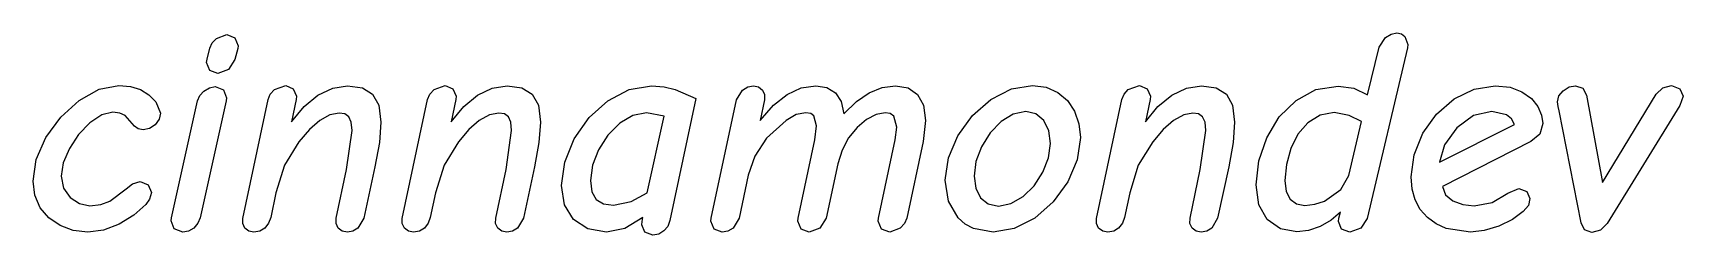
# Model space of a CAD drawing. Extents: x 23 to 143, y -74 to -59.
import ezdxf

# ---------------------------------------------------------------- set-up
doc = ezdxf.new("R2010")
doc.units = 0

msp = doc.modelspace()

# ---------------------------------------------------------------- linework, layer by layer
at = {"layer": 'Layer 1'}
for p, q in [((36.440297, -60.009067), (36.74963, -59.683733)), ((36.74963, -59.683733), (37.517632, -59.385066)), ((37.517632, -59.385066), (38.09363, -59.641067)), ((38.09363, -59.641067), (38.328298, -60.217068)), ((121.186325, -60.323739), (121.65566, -59.598406)), ((121.65566, -59.598406), (122.050326, -59.358406)), ((122.050326, -59.358406), (122.466326, -59.278406)), ((122.466326, -59.278406), (122.802325, -59.342406)), ((122.802325, -59.342406), (123.042324, -59.534407)), ((123.042324, -59.534407), (123.276992, -60.110405)), ((36.0883, -61.177066), (36.280298, -60.387733)), ((36.280298, -60.387733), (36.440297, -60.009067)), ((38.306962, -60.409066), (38.093628, -61.219735)), ((38.328298, -60.217068), (38.306962, -60.409066)), ((123.234326, -60.366406), (120.311656, -72.782406)), ((120.332993, -63.779739), (121.186325, -60.323739)), ((123.276992, -60.110405), (123.234326, -60.366406)), ((36.045631, -61.433067), (36.0883, -61.177066)), ((36.280299, -62.009068), (36.045631, -61.433067)), ((36.8563, -62.2224), (36.280299, -62.009068)), ((37.624296, -61.945068), (36.856297, -62.222399)), ((36.856297, -62.222399), (36.8563, -62.2224)), ((38.093628, -61.219735), (37.624296, -61.945068)), ((26.786996, -64.185045), (28.242996, -63.369045)), ((28.242996, -63.369045), (29.666996, -63.097045)), ((29.666996, -63.097045), (30.506996, -63.171712)), ((30.506996, -63.171712), (31.234996, -63.395712)), ((31.234996, -63.395712), (31.850996, -63.769047)), ((35.853633, -63.502363), (36.248299, -63.262363)), ((36.248299, -63.262363), (36.664299, -63.182363)), ((36.664299, -63.182363), (37.261633, -63.417031)), ((37.261633, -63.417031), (37.496301, -63.993029)), ((40.664203, -63.726368), (40.973536, -63.395703)), ((40.973536, -63.395703), (41.784202, -63.097036)), ((41.784202, -63.097036), (42.33887, -63.331701)), ((42.33887, -63.331701), (42.573538, -63.886369)), ((44.130869, -63.801037), (45.202872, -63.289037)), ((45.202872, -63.289037), (46.285539, -63.11837)), ((46.285539, -63.11837), (47.357537, -63.273037)), ((47.357537, -63.273037), (48.098869, -63.737037)), ((52.248203, -63.726368), (52.557536, -63.395703)), ((52.557536, -63.395703), (53.368202, -63.097036)), ((53.368202, -63.097036), (53.92287, -63.331701)), ((53.92287, -63.331701), (54.157538, -63.886369)), ((55.714869, -63.801037), (56.786872, -63.289037)), ((56.786872, -63.289037), (57.869539, -63.11837)), ((57.869539, -63.11837), (58.941537, -63.273037)), ((58.941537, -63.273037), (59.682869, -63.737037)), ((65.186866, -64.206366), (66.733533, -63.390366)), ((66.733533, -63.390366), (68.344196, -63.118366)), ((68.344196, -63.118366), (69.266861, -63.187699)), ((69.266861, -63.187699), (70.072196, -63.3957)), ((70.072196, -63.3957), (71.565526, -64.035698)), ((74.509504, -64.142374), (74.957506, -63.438374)), ((74.957506, -63.438374), (75.346839, -63.198374)), ((75.346839, -63.198374), (75.746839, -63.118374)), ((75.746839, -63.118374), (76.125506, -63.198374)), ((76.125506, -63.198374), (76.408173, -63.438374)), ((76.408173, -63.438374), (76.562838, -63.763707)), ((78.189508, -63.747706), (79.221506, -63.275707)), ((79.221506, -63.275707), (80.290835, -63.118374)), ((80.290835, -63.118374), (81.080168, -63.246374)), ((81.080168, -63.246374), (81.698835, -63.630373)), ((84.152167, -63.630373), (85.101501, -63.246373)), ((85.101501, -63.246373), (86.072169, -63.118373)), ((86.072169, -63.118373), (86.994834, -63.278373)), ((86.994834, -63.278373), (87.672169, -63.758373)), ((92.984127, -64.12104), (94.47746, -63.35304)), ((94.47746, -63.35304), (96.013457, -63.09704)), ((96.013457, -63.09704), (96.994789, -63.22504)), ((96.994789, -63.22504), (97.848127, -63.609039)), ((102.659003, -63.726368), (102.968336, -63.395703)), ((102.968336, -63.395703), (103.779002, -63.097036)), ((103.779002, -63.097036), (104.33367, -63.331701)), ((104.33367, -63.331701), (104.568338, -63.886369)), ((106.125669, -63.801037), (107.197671, -63.289037)), ((107.197671, -63.289037), (108.280339, -63.11837)), ((108.280339, -63.11837), (109.352336, -63.273037)), ((109.352336, -63.273037), (110.093669, -63.737037)), ((115.148993, -64.185069), (116.594325, -63.401072)), ((116.594325, -63.401072), (118.199663, -63.139739)), ((118.199663, -63.139739), (119.340995, -63.299739)), ((119.340995, -63.299739), (120.332993, -63.779739)), ((126.626332, -64.07837), (128.076999, -63.358369)), ((128.076999, -63.358369), (129.613002, -63.118369)), ((129.613002, -63.118369), (130.685, -63.230369)), ((130.685, -63.230369), (131.554332, -63.566368)), ((134.237334, -63.854337), (134.541334, -63.481004)), ((134.541334, -63.481004), (134.978669, -63.209004)), ((134.978669, -63.209004), (135.437335, -63.118337)), ((135.437335, -63.118337), (135.981335, -63.289004)), ((135.981335, -63.289004), (136.248001, -63.801004)), ((141.304001, -63.737004), (141.773336, -63.267669)), ((141.773336, -63.267669), (142.413334, -63.097004)), ((142.413334, -63.097004), (143.010668, -63.331669)), ((143.010668, -63.331669), (143.245336, -63.886337)), ((25.458993, -65.395712), (26.786996, -64.185045)), ((31.850996, -63.769047), (32.354996, -64.291715)), ((32.354996, -64.291715), (32.696329, -65.102381)), ((33.485631, -72.718366), (35.384301, -64.227696)), ((35.384301, -64.227696), (35.5443, -63.83303)), ((35.5443, -63.83303), (35.853633, -63.502363)), ((37.474965, -64.227697), (35.576295, -72.718367)), ((37.496301, -63.993029), (37.474965, -64.227697)), ((38.669534, -72.782366), (40.504204, -64.121036)), ((40.504204, -64.121036), (40.664203, -63.726368)), ((42.552202, -64.121037), (42.210869, -65.742367)), ((42.210869, -65.742367), (43.128202, -64.617034)), ((42.573538, -63.886369), (42.552202, -64.121037)), ((43.128202, -64.617034), (44.130869, -63.801037)), ((48.098869, -63.737037), (48.54687, -64.542367)), ((48.54687, -64.542367), (48.696203, -65.763697)), ((50.253534, -72.782366), (52.088204, -64.121036)), ((52.088204, -64.121036), (52.248203, -63.726368)), ((54.136202, -64.121037), (53.794869, -65.742367)), ((53.794869, -65.742367), (54.712203, -64.617034)), ((54.157538, -63.886369), (54.136202, -64.121037)), ((54.712203, -64.617034), (55.714869, -63.801037)), ((59.682869, -63.737037), (60.13087, -64.542367)), ((60.13087, -64.542367), (60.280203, -65.763697)), ((63.816202, -65.433029), (65.186866, -64.206366)), ((71.565526, -64.035698), (69.688186, -72.910368)), ((72.674834, -72.761034), (74.509504, -64.142374)), ((76.557505, -64.142374), (76.237505, -65.635704)), ((76.237505, -65.635704), (77.194841, -64.534372)), ((76.562838, -63.763707), (76.557505, -64.142374)), ((77.194841, -64.534372), (78.189508, -63.747706)), ((81.698835, -63.630373), (82.130834, -64.270374)), ((82.130834, -64.270374), (82.317499, -65.166373)), ((82.317499, -65.166373), (83.224166, -64.270373)), ((83.224166, -64.270373), (84.152167, -63.630373)), ((87.672169, -63.758373), (88.10417, -64.537037)), ((88.10417, -64.537037), (88.24817, -65.635703)), ((91.650796, -65.294372), (92.984127, -64.12104)), ((97.848127, -63.609039), (98.546794, -64.195706)), ((98.546794, -64.195706), (99.064127, -64.974369)), ((100.664334, -72.782366), (102.499004, -64.121036)), ((102.499004, -64.121036), (102.659003, -63.726368)), ((104.547002, -64.121037), (104.205669, -65.742367)), ((104.205669, -65.742367), (105.123001, -64.617034)), ((104.568338, -63.886369), (104.547002, -64.121037)), ((105.123001, -64.617034), (106.125669, -63.801037)), ((110.093669, -63.737037), (110.541669, -64.542367)), ((110.541669, -64.542367), (110.691003, -65.763697)), ((113.932995, -65.385067), (115.148993, -64.185069)), ((125.357002, -65.18237), (126.626332, -64.07837)), ((131.554332, -63.566368), (132.236999, -64.046369)), ((132.236999, -64.046369), (132.706332, -64.633038)), ((132.706332, -64.633038), (132.978332, -65.262371)), ((134.136001, -64.29167), (134.237334, -63.854337)), ((134.178668, -64.633003), (134.136001, -64.29167)), ((134.242667, -64.93167), (134.178668, -64.633003)), ((136.248001, -63.801004), (137.400001, -70.158334)), ((137.400001, -70.158334), (141.304001, -63.737004)), ((143.010668, -64.547671), (137.741338, -73.145001)), ((143.245336, -63.886337), (143.010668, -64.547671)), ((24.376326, -66.894375), (25.458993, -65.395712)), ((27.554999, -65.806381), (26.749666, -66.659717)), ((28.42433, -65.230382), (27.554999, -65.806381)), ((29.240329, -65.038382), (28.42433, -65.230382)), ((29.741661, -65.102382), (29.240329, -65.038382)), ((30.136327, -65.294383), (29.741661, -65.102382)), ((30.818994, -66.062382), (30.136327, -65.294383)), ((32.600328, -65.550382), (32.312326, -65.955716)), ((32.696329, -65.102381), (32.600328, -65.550382)), ((44.258868, -65.657034), (43.506868, -66.3077)), ((44.994868, -65.241033), (44.258868, -65.657034)), ((45.666868, -65.102366), (44.994868, -65.241033)), ((46.077536, -65.1717), (45.666868, -65.102366)), ((46.370868, -65.3797), (46.077536, -65.1717)), ((46.546869, -65.769036), (46.370868, -65.3797)), ((46.605536, -66.38237), (46.546869, -65.769036)), ((48.696203, -65.763697), (48.589537, -67.2357)), ((55.842868, -65.657034), (55.090868, -66.3077)), ((56.578868, -65.241033), (55.842868, -65.657034)), ((57.250868, -65.102366), (56.578868, -65.241033)), ((57.661536, -65.1717), (57.250868, -65.102366)), ((57.954868, -65.3797), (57.661536, -65.1717)), ((58.130869, -65.769036), (57.954868, -65.3797)), ((58.189536, -66.38237), (58.130869, -65.769036)), ((60.280203, -65.763697), (60.173536, -67.2357)), ((62.733536, -66.979696), (63.816202, -65.433029)), ((66.040199, -65.849033), (65.186867, -66.713032)), ((66.994862, -65.273031), (66.040199, -65.849033)), ((67.981529, -65.081031), (66.994862, -65.273031)), ((69.261529, -65.337032), (67.981529, -65.081031)), ((68.024199, -70.905032), (69.261529, -65.337032)), ((78.114846, -65.635702), (76.685516, -66.937032)), ((78.861515, -65.219701), (78.114846, -65.635702)), ((79.565516, -65.081034), (78.861515, -65.219701)), ((79.912182, -65.139701), (79.565516, -65.081034)), ((80.141514, -65.315702), (79.912182, -65.139701)), ((80.333515, -66.041035), (80.141514, -65.315702)), ((83.960172, -65.571704), (83.272173, -66.153037)), ((84.658839, -65.203703), (83.960172, -65.571704)), ((85.304172, -65.081036), (84.658839, -65.203703)), ((85.688172, -65.145036), (85.304172, -65.081036)), ((85.944172, -65.337037), (85.688172, -65.145036)), ((86.157504, -66.12637), (85.944172, -65.337037)), ((88.24817, -65.635703), (88.077505, -67.171703)), ((90.594797, -66.76637), (91.650796, -65.294372)), ((93.730799, -65.721025), (92.936134, -66.542359)), ((94.616133, -65.177025), (93.730799, -65.721025)), ((95.522799, -64.995692), (94.616133, -65.177025)), ((96.253463, -65.161025), (95.522799, -64.995692)), ((96.824129, -65.657026), (96.253463, -65.161025)), ((97.192128, -66.403691), (96.824129, -65.657026)), ((99.064127, -64.974369), (99.384126, -65.881035)), ((99.384126, -65.881035), (99.490793, -66.894369)), ((106.253668, -65.657034), (105.501667, -66.3077)), ((106.989669, -65.241033), (106.253668, -65.657034)), ((107.661668, -65.102366), (106.989669, -65.241033)), ((108.072335, -65.1717), (107.661668, -65.102366)), ((108.365668, -65.3797), (108.072335, -65.1717)), ((108.541669, -65.769036), (108.365668, -65.3797)), ((108.600336, -66.38237), (108.541669, -65.769036)), ((110.691003, -65.763697), (110.584336, -67.2357)), ((113.015663, -66.894399), (113.932995, -65.385067)), ((116.002328, -65.806404), (115.287661, -66.638406)), ((116.898328, -65.246405), (116.002328, -65.806404)), ((117.922328, -65.059738), (116.898328, -65.246405)), ((119.010328, -65.273072), (117.922328, -65.059738)), ((118.988995, -69.646401), (119.906329, -65.721071)), ((119.906329, -65.721071), (119.010328, -65.273072)), ((124.365002, -66.57437), (125.357002, -65.18237)), ((128.039667, -65.289035), (126.818329, -66.169032)), ((129.356999, -64.995702), (128.039667, -65.289035)), ((130.423669, -65.23037), (129.356999, -64.995702)), ((130.781002, -65.523702), (130.423669, -65.23037)), ((130.99967, -65.93437), (130.781002, -65.523702)), ((133.068999, -65.870368), (132.855665, -66.638367)), ((132.978332, -65.262371), (133.068999, -65.870368)), ((135.842667, -73.081), (134.242667, -64.93167)), ((23.672327, -68.494372), (24.376326, -66.894375)), ((26.749666, -66.659717), (26.082999, -67.683721)), ((31.069661, -66.254383), (30.818994, -66.062382)), ((31.437661, -66.318383), (31.069661, -66.254383)), ((31.90166, -66.227716), (31.437661, -66.318383)), ((32.312326, -65.955716), (31.90166, -66.227716)), ((43.506868, -66.3077), (42.744198, -67.193034)), ((46.200203, -69.2197), (46.605536, -66.38237)), ((55.090868, -66.3077), (54.328198, -67.193034)), ((57.784203, -69.2197), (58.189536, -66.38237)), ((62.045535, -68.670361), (62.733536, -66.979696)), ((65.186867, -66.713032), (64.504199, -67.769033)), ((76.685516, -66.937032), (75.853514, -68.238362)), ((78.989513, -72.761035), (80.205513, -67.043705)), ((80.205513, -67.043705), (80.333515, -66.041035)), ((82.658842, -66.915704), (82.184176, -67.811702)), ((83.272173, -66.153037), (82.658842, -66.915704)), ((84.834838, -72.761034), (86.050838, -67.043704)), ((86.050838, -67.043704), (86.157504, -66.12637)), ((89.906798, -68.371702), (90.594797, -66.76637)), ((92.936134, -66.542359), (92.301469, -67.555695)), ((97.314795, -67.321026), (97.192128, -66.403691)), ((99.490793, -66.894369), (99.26146, -68.510369)), ((105.501667, -66.3077), (104.738998, -67.193034)), ((108.195003, -69.2197), (108.600336, -66.38237)), ((112.439664, -68.585067), (113.015663, -66.894399)), ((115.287661, -66.638406), (114.764998, -67.683744)), ((123.725003, -68.137035), (124.365002, -66.57437)), ((125.559662, -68.686362), (130.99967, -65.93437)), ((126.818329, -66.169032), (125.922331, -67.427702)), ((132.855665, -66.638367), (132.194331, -67.171699)), ((26.082999, -67.683721), (25.634999, -68.729054)), ((42.744198, -67.193034), (41.698868, -68.899704)), ((48.589537, -67.2357), (48.269537, -69.006367)), ((54.328198, -67.193034), (53.282868, -68.899704)), ((60.173536, -67.2357), (59.853534, -69.006367)), ((64.504199, -67.769033), (64.056199, -68.905033)), ((75.853514, -68.238362), (75.362846, -69.625032)), ((82.184176, -67.811702), (81.869509, -68.793034)), ((88.077505, -67.171703), (86.882835, -72.761033)), ((92.301469, -67.555695), (91.90147, -68.633027)), ((97.176129, -68.355694), (97.314795, -67.321026)), ((104.738998, -67.193034), (103.693668, -68.899704)), ((110.584336, -67.2357), (110.264337, -69.006367)), ((114.764998, -67.683744), (114.444998, -68.841077)), ((123.51167, -69.75303), (123.725003, -68.137035)), ((125.922331, -67.427702), (125.559662, -68.686362)), ((132.194331, -67.171699), (125.773001, -70.457029)), ((23.43766, -70.051705), (23.672327, -68.494372)), ((25.634999, -68.729054), (25.485666, -69.689051)), ((41.698868, -68.899704), (41.080201, -70.905034)), ((45.453537, -72.76103), (46.200203, -69.2197)), ((48.269537, -69.006367), (47.458868, -72.739697)), ((53.282868, -68.899704), (52.664201, -70.905034)), ((57.037537, -72.76103), (57.784203, -69.2197)), ((59.853534, -69.006367), (59.042868, -72.739697)), ((61.816202, -70.371696), (62.045535, -68.670361)), ((64.056199, -68.905033), (63.906865, -70.009033)), ((81.869509, -68.793034), (81.03751, -72.761034)), ((89.677465, -69.9877), (89.906798, -68.371702)), ((91.90147, -68.633027), (91.768137, -69.689025)), ((96.125465, -70.387698), (96.76013, -69.411696)), ((96.76013, -69.411696), (97.176129, -68.355694)), ((99.26146, -68.510369), (98.573461, -70.115709)), ((103.693668, -68.899704), (103.075001, -70.905034)), ((107.448337, -72.76103), (108.195003, -69.2197)), ((110.264337, -69.006367), (109.453668, -72.739697)), ((112.247664, -70.329069), (112.439664, -68.585067)), ((114.444998, -68.841077), (114.338332, -70.009074)), ((23.56566, -71.081035), (23.43766, -70.051705)), ((25.485666, -69.689051), (25.645666, -70.558384)), ((25.645666, -70.558384), (26.125666, -71.246381)), ((29.027006, -71.523712), (30.200346, -70.627714)), ((30.200346, -70.627714), (30.669678, -70.243714)), ((30.669678, -70.243714), (31.224343, -70.094379)), ((31.224343, -70.094379), (31.800344, -70.329047)), ((31.800344, -70.329047), (32.035012, -70.883715)), ((62.034869, -71.769032), (61.816202, -70.371696)), ((63.906865, -70.009033), (64.013532, -70.835701)), ((75.362846, -69.625032), (74.722846, -72.761032)), ((89.912131, -71.502367), (89.677465, -69.9877)), ((91.768137, -69.689025), (91.88547, -70.563693)), ((91.88547, -70.563693), (92.237469, -71.267695)), ((95.3308, -71.182366), (96.125465, -70.387698)), ((98.573461, -70.115709), (97.517461, -71.571709)), ((112.45033, -71.769068), (112.247664, -70.329069)), ((114.338332, -70.009074), (114.434332, -70.798407)), ((117.218331, -71.5024), (118.391661, -70.670401)), ((118.391661, -70.670401), (118.988995, -69.646401)), ((123.585003, -70.641029), (123.51167, -69.75303)), ((123.805003, -71.427695), (123.585003, -70.641029)), ((125.773001, -70.457029), (126.007667, -71.043696)), ((130.53033, -70.926364), (131.319665, -70.585031)), ((131.319665, -70.585031), (131.895663, -70.798363)), ((23.94966, -71.993035), (23.56566, -71.081035)), ((26.125666, -71.246381), (26.808334, -71.694379)), ((26.808334, -71.694379), (27.576336, -71.843712)), ((27.576336, -71.843712), (28.355004, -71.763712)), ((28.355004, -71.763712), (29.027006, -71.523712)), ((31.629679, -71.758381), (30.749679, -72.531713)), ((31.90701, -71.374381), (31.629679, -71.758381)), ((32.035012, -70.883715), (31.90701, -71.374381)), ((41.080201, -70.905034), (40.696201, -72.697034)), ((52.664201, -70.905034), (52.280201, -72.697034)), ((62.69087, -72.846366), (62.034869, -71.769032)), ((64.013532, -70.835701), (64.333531, -71.395703)), ((64.333531, -71.395703), (64.861533, -71.699703)), ((64.861533, -71.699703), (65.592201, -71.801036)), ((65.592199, -71.80103), (66.872199, -71.545032)), ((65.592201, -71.801036), (65.592199, -71.80103)), ((66.872199, -71.545032), (68.024199, -70.905032)), ((90.61613, -72.71837), (89.912131, -71.502367)), ((92.237469, -71.267695), (92.797467, -71.715693)), ((92.797467, -71.715693), (93.538799, -71.865026)), ((93.538799, -71.865026), (93.5388, -71.86503)), ((93.5388, -71.86503), (94.445466, -71.694364)), ((94.445466, -71.694364), (95.3308, -71.182366)), ((97.517461, -71.571709), (96.184131, -72.739709)), ((103.075001, -70.905034), (102.691001, -72.697034)), ((113.05833, -72.846399), (112.45033, -71.769068)), ((114.434332, -70.798407), (114.722332, -71.374404)), ((114.722332, -71.374404), (115.180999, -71.710403)), ((115.180999, -71.710403), (115.789002, -71.822403)), ((115.789001, -71.8224), (116.519666, -71.7424)), ((115.789002, -71.822403), (115.789001, -71.8224)), ((116.519666, -71.7424), (117.218331, -71.5024)), ((124.171668, -72.113029), (123.805003, -71.427695)), ((126.007667, -71.043696), (126.541, -71.481029)), ((126.541, -71.481029), (127.266333, -71.753029)), ((127.266333, -71.753029), (128.077, -71.843696)), ((128.077, -71.843696), (129.383662, -71.614363)), ((129.383662, -71.614363), (130.53033, -70.926364)), ((132.023665, -71.822364), (131.639665, -72.270366)), ((131.895663, -70.798363), (132.130331, -71.310365)), ((132.130331, -71.310365), (132.023665, -71.822364)), ((24.578996, -72.734366), (23.94966, -71.993035)), ((25.40033, -73.294365), (24.578996, -72.734366)), ((30.749679, -72.531713), (29.688349, -73.187711)), ((33.464295, -72.931698), (33.485631, -72.718366)), ((33.698963, -73.529032), (33.464295, -72.931698)), ((35.576295, -72.718367), (35.416296, -73.118366)), ((38.664199, -73.145033), (38.669534, -72.782366)), ((40.696201, -72.697034), (40.546868, -73.1237)), ((45.448202, -73.12903), (45.453537, -72.76103)), ((47.458868, -72.739697), (47.032202, -73.46503)), ((50.248199, -73.145033), (50.253534, -72.782366)), ((52.280201, -72.697034), (52.130868, -73.1237)), ((57.032202, -73.12903), (57.037537, -72.76103)), ((59.042868, -72.739697), (58.616202, -73.46503)), ((63.736197, -73.534366), (62.69087, -72.846366)), ((67.725523, -72.697035), (66.402853, -73.507701)), ((67.640188, -73.230367), (67.661524, -72.995702)), ((67.661524, -72.995702), (67.725523, -72.697035)), ((69.688186, -72.910368), (69.522853, -73.347703)), ((72.653498, -72.974368), (72.674834, -72.761034)), ((72.888166, -73.550366), (72.653498, -72.974368)), ((74.722846, -72.761032), (74.274847, -73.465032)), ((78.968177, -72.974369), (78.989513, -72.761035)), ((79.202845, -73.550367), (78.968177, -72.974369)), ((81.03751, -72.761034), (80.568175, -73.486367)), ((84.813502, -72.974368), (84.834838, -72.761034)), ((85.04817, -73.550366), (84.813502, -72.974368)), ((86.882835, -72.761033), (86.722836, -73.139699)), ((91.134797, -73.175702), (90.61613, -72.71837)), ((96.184131, -72.739709), (94.690798, -73.507709)), ((100.658999, -73.145033), (100.664334, -72.782366)), ((102.691001, -72.697034), (102.541668, -73.1237)), ((107.443002, -73.12903), (107.448337, -72.76103)), ((109.453668, -72.739697), (109.027002, -73.46503)), ((114.013002, -73.5184), (113.05833, -72.846399)), ((117.692993, -72.894406), (116.898325, -73.358404)), ((118.370325, -72.313074), (117.692993, -72.894406)), ((118.242323, -72.995741), (118.263659, -72.73974)), ((118.455657, -73.550406), (118.242323, -72.995741)), ((118.263659, -72.73974), (118.370325, -72.313074)), ((120.311656, -72.782406), (119.842321, -73.486406)), ((124.685, -72.69703), (124.171668, -72.113029)), ((125.320999, -73.163698), (124.685, -72.69703)), ((130.855664, -72.846366), (129.868995, -73.337036)), ((131.639665, -72.270366), (130.855664, -72.846366)), ((136.104, -73.609), (135.842667, -73.081)), ((26.365668, -73.646366), (25.40033, -73.294365)), ((27.427, -73.7637), (26.365668, -73.646366)), ((27.427019, -73.763712), (27.427, -73.7637)), ((28.547017, -73.619712), (27.427019, -73.763712)), ((29.688349, -73.187711), (28.547017, -73.619712)), ((34.31763, -73.7637), (33.698963, -73.529032)), ((34.728296, -73.689033), (34.31763, -73.7637)), ((34.31763, -73.7637), (34.31763, -73.7637)), ((35.106963, -73.465033), (34.728296, -73.689033)), ((35.416296, -73.118366), (35.106963, -73.465033)), ((38.818866, -73.465033), (38.664199, -73.145033)), ((39.1122, -73.689033), (38.818866, -73.465033)), ((39.4802, -73.7637), (39.1122, -73.689033)), ((39.480202, -73.7637), (39.4802, -73.7637)), ((39.912202, -73.689033), (39.480202, -73.7637)), ((40.269535, -73.465033), (39.912202, -73.689033)), ((40.546868, -73.1237), (40.269535, -73.465033)), ((45.602869, -73.46503), (45.448202, -73.12903)), ((45.896203, -73.68903), (45.602869, -73.46503)), ((46.264203, -73.763697), (45.896203, -73.68903)), ((46.669536, -73.68903), (46.264203, -73.763697)), ((47.032202, -73.46503), (46.669536, -73.68903)), ((50.402866, -73.465033), (50.248199, -73.145033)), ((50.6962, -73.689033), (50.402866, -73.465033)), ((51.0642, -73.7637), (50.6962, -73.689033)), ((51.064202, -73.7637), (51.0642, -73.7637)), ((51.496202, -73.689033), (51.064202, -73.7637)), ((51.853535, -73.465033), (51.496202, -73.689033)), ((52.130868, -73.1237), (51.853535, -73.465033)), ((57.186869, -73.46503), (57.032202, -73.12903)), ((57.480203, -73.68903), (57.186869, -73.46503)), ((57.848203, -73.763697), (57.480203, -73.68903)), ((58.253536, -73.68903), (57.848203, -73.763697)), ((58.616202, -73.46503), (58.253536, -73.68903)), ((65.0802, -73.7637), (63.736197, -73.534366)), ((66.402853, -73.507701), (65.080193, -73.763702)), ((65.080193, -73.763702), (65.0802, -73.7637)), ((67.85352, -73.763702), (67.640188, -73.230367)), ((68.450854, -73.977034), (67.85352, -73.763702)), ((68.872187, -73.902368), (68.450854, -73.977034)), ((69.240187, -73.67837), (68.872187, -73.902368)), ((69.522853, -73.347703), (69.240187, -73.67837)), ((73.4855, -73.7637), (72.888166, -73.550366)), ((73.485514, -73.763699), (73.4855, -73.7637)), ((73.89618, -73.689032), (73.485514, -73.763699)), ((74.274847, -73.465032), (73.89618, -73.689032)), ((79.800176, -73.763701), (79.202845, -73.550367)), ((80.568175, -73.486367), (79.800176, -73.763701)), ((85.645504, -73.7637), (85.04817, -73.550366)), ((86.413503, -73.465033), (85.645504, -73.7637)), ((86.722836, -73.139699), (86.413503, -73.465033)), ((91.730797, -73.502368), (91.134797, -73.175702)), ((93.1548, -73.7637), (91.730797, -73.502368)), ((93.154801, -73.763709), (93.1548, -73.7637)), ((94.690798, -73.507709), (93.154801, -73.763709)), ((100.813666, -73.465033), (100.658999, -73.145033)), ((101.107, -73.689033), (100.813666, -73.465033)), ((101.475, -73.7637), (101.107, -73.689033)), ((101.475002, -73.7637), (101.475, -73.7637)), ((101.907002, -73.689033), (101.475002, -73.7637)), ((102.264335, -73.465033), (101.907002, -73.689033)), ((102.541668, -73.1237), (102.264335, -73.465033)), ((107.597669, -73.46503), (107.443002, -73.12903)), ((107.891003, -73.68903), (107.597669, -73.46503)), ((108.259003, -73.763697), (107.891003, -73.68903)), ((108.664336, -73.68903), (108.259003, -73.763697)), ((109.027002, -73.46503), (108.664336, -73.68903)), ((115.213, -73.7424), (114.013002, -73.5184)), ((116.060993, -73.646404), (115.212995, -73.742404)), ((115.212995, -73.742404), (115.213, -73.7424)), ((116.898325, -73.358404), (116.060993, -73.646404)), ((119.052988, -73.76374), (118.455657, -73.550406)), ((119.842321, -73.486406), (119.052988, -73.76374)), ((126.055665, -73.497033), (125.320999, -73.163698)), ((127.821, -73.7637), (126.055665, -73.497033)), ((128.812995, -73.657036), (127.820995, -73.763702)), ((127.820995, -73.763702), (127.821, -73.7637)), ((129.868995, -73.337036), (128.812995, -73.657036)), ((136.632, -73.785), (136.104, -73.609)), ((136.632008, -73.785001), (136.632, -73.785)), ((137.261339, -73.625001), (136.632008, -73.785001)), ((137.741338, -73.145001), (137.261339, -73.625001))]:
    msp.add_line(p, q, dxfattribs=at)

doc.saveas('drawing.dxf')
